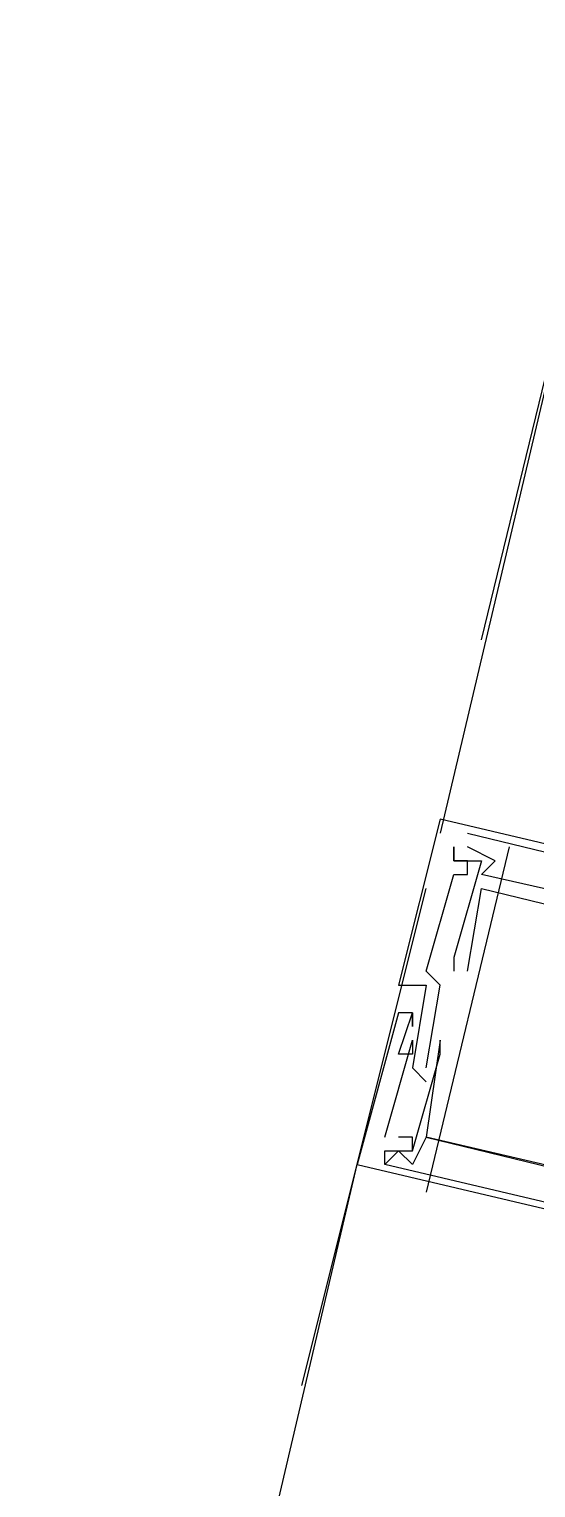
# Model space of a CAD drawing. Header units: feet. Extents: x -84 to 198, y -22 to 181.
# Drawn here: x 89.59 to 90.079, y 19.146 to 20.554 of the extents above; entities that cross this region are included whole.
import ezdxf

# ---------------------------------------------------------------- set-up
doc = ezdxf.new("R2010")
doc.units = ezdxf.units.FT
doc.layers.add('A-LINEA', color=7, linetype='CONTINUOUS')

msp = doc.modelspace()

# ---------------------------------------------------------------- linework, layer by layer
at = {"layer": 'A-LINEA'}
for p, q in [((91.8, 27.4578), (89.9867, 19.7778)), ((90.0267, 19.9644), (90.1467, 20.4578)), ((89.9867, 19.7911), (89.9867, 19.7911)), ((89.9867, 19.7911), (89.9867, 19.7911)), ((89.9867, 19.7911), (89.9867, 19.7911)), ((90.0133, 19.7778), (90.4533, 19.6711)), ((90.0133, 19.7778), (90.0133, 19.7778)), ((90.0133, 19.7778), (90.4533, 19.6711)), ((90.0133, 19.7778), (90.0133, 19.7778)), ((90.0133, 19.7778), (90.4533, 19.6711)), ((90.0133, 19.7778), (90.0133, 19.7778)), ((90.0533, 19.7644), (89.9733, 19.4311)), ((90, 19.7644), (90, 19.7644)), ((90, 19.7644), (90, 19.7644)), ((90, 19.7644), (90, 19.7644)), ((90, 19.7644), (90, 19.7644)), ((90, 19.7644), (90, 19.7644)), ((90, 19.7644), (90, 19.7644)), ((90.0133, 19.7644), (90.0133, 19.7644)), ((90.0133, 19.7644), (90.0133, 19.7644)), ((90.0133, 19.7644), (90.0133, 19.7644)), ((90, 19.7511), (90, 19.7511)), ((90, 19.7511), (90, 19.7511)), ((90, 19.7511), (90, 19.7511)), ((90, 19.7511), (90, 19.7511)), ((90, 19.7511), (90, 19.7511)), ((90, 19.7511), (90, 19.7511)), ((90.0133, 19.7511), (90.0133, 19.7511)), ((90.0133, 19.7511), (90.0133, 19.7511)), ((90.0133, 19.7511), (90.0133, 19.7511)), ((90.0267, 19.7511), (90.0267, 19.7511)), ((90.0267, 19.7511), (90.0267, 19.7511)), ((90.0267, 19.7511), (90.0267, 19.7511)), ((90.04, 19.7511), (90.04, 19.7511)), ((90.04, 19.7511), (90.04, 19.7511)), ((90.04, 19.7511), (90.04, 19.7511)), ((90, 19.7378), (90, 19.7378)), ((90, 19.7378), (90, 19.7378)), ((90, 19.7378), (90, 19.7378)), ((90.0133, 19.7378), (90.0133, 19.7378)), ((90.0133, 19.7378), (90.0133, 19.7378)), ((90.0133, 19.7378), (90.0133, 19.7378)), ((90.0267, 19.7378), (90.0267, 19.7378)), ((90.0267, 19.7378), (90.0267, 19.7378)), ((90.0267, 19.7378), (90.0267, 19.7378)), ((89.8533, 19.2444), (89.9733, 19.7244)), ((90.0267, 19.7244), (90.0267, 19.7244)), ((90.0267, 19.7244), (90.0267, 19.7244)), ((90.0267, 19.7244), (90.0267, 19.7244)), ((90, 19.6578), (90, 19.6578)), ((90, 19.6578), (90, 19.6578)), ((90, 19.6578), (90, 19.6578)), ((89.9733, 19.6444), (89.9733, 19.6444)), ((89.9733, 19.6444), (89.9733, 19.6444)), ((89.9733, 19.6444), (89.9733, 19.6444)), ((90, 19.6444), (90, 19.6444)), ((90, 19.6444), (90, 19.6444)), ((90, 19.6444), (90, 19.6444)), ((90.0133, 19.6444), (90.0133, 19.6444)), ((90.0133, 19.6444), (90.0133, 19.6444)), ((90.0133, 19.6444), (90.0133, 19.6444)), ((89.9467, 19.6311), (89.9467, 19.6311)), ((89.9467, 19.6311), (89.9467, 19.6311)), ((89.9467, 19.6311), (89.9467, 19.6311)), ((89.9733, 19.6311), (89.9733, 19.6311)), ((89.9733, 19.6311), (89.9733, 19.6311)), ((89.9733, 19.6311), (89.9733, 19.6311)), ((89.9867, 19.6311), (89.9867, 19.6311)), ((89.9867, 19.6311), (89.9867, 19.6311)), ((89.9867, 19.6311), (89.9867, 19.6311)), ((89.9467, 19.6044), (89.9467, 19.6044)), ((89.9467, 19.6044), (89.9467, 19.6044)), ((89.9467, 19.6044), (89.9467, 19.6044)), ((89.96, 19.6044), (89.96, 19.6044)), ((89.96, 19.6044), (89.96, 19.6044)), ((89.96, 19.6044), (89.96, 19.6044)), ((89.96, 19.6044), (89.96, 19.6044)), ((89.96, 19.6044), (89.96, 19.6044)), ((89.96, 19.6044), (89.96, 19.6044)), ((89.96, 19.5911), (89.96, 19.5911)), ((89.96, 19.5911), (89.96, 19.5911)), ((89.96, 19.5911), (89.96, 19.5911)), ((89.96, 19.5778), (89.96, 19.5778)), ((89.96, 19.5778), (89.96, 19.5778)), ((89.96, 19.5778), (89.96, 19.5778)), ((89.9867, 19.5778), (89.9867, 19.5778)), ((89.9867, 19.5778), (89.9867, 19.5778)), ((89.9867, 19.5778), (89.9867, 19.5778)), ((89.9467, 19.5644), (89.9467, 19.5644)), ((89.9467, 19.5644), (89.9467, 19.5644)), ((89.9467, 19.5644), (89.9467, 19.5644)), ((89.96, 19.5644), (89.96, 19.5644)), ((89.96, 19.5644), (89.96, 19.5644)), ((89.96, 19.5644), (89.96, 19.5644)), ((89.9867, 19.5644), (89.9867, 19.5644)), ((89.9867, 19.5644), (89.9867, 19.5644)), ((89.9867, 19.5644), (89.9867, 19.5644)), ((89.96, 19.5511), (89.96, 19.5511)), ((89.96, 19.5511), (89.96, 19.5511)), ((89.96, 19.5511), (89.96, 19.5511)), ((89.9733, 19.5511), (89.9733, 19.5511)), ((89.9733, 19.5511), (89.9733, 19.5511)), ((89.9733, 19.5511), (89.9733, 19.5511)), ((89.9733, 19.5378), (89.9733, 19.5378)), ((89.9733, 19.5378), (89.9733, 19.5378)), ((89.9733, 19.5378), (89.9733, 19.5378)), ((89.9333, 19.4844), (89.9333, 19.4844)), ((89.9333, 19.4844), (89.9333, 19.4844)), ((89.9333, 19.4844), (89.9333, 19.4844)), ((89.9467, 19.4844), (89.9467, 19.4844)), ((89.9467, 19.4844), (89.9467, 19.4844)), ((89.9467, 19.4844), (89.9467, 19.4844)), ((89.96, 19.4844), (89.96, 19.4844)), ((89.96, 19.4844), (89.96, 19.4844)), ((89.96, 19.4844), (89.96, 19.4844)), ((89.9733, 19.4844), (89.9733, 19.4844)), ((89.9733, 19.4844), (89.9733, 19.4844)), ((89.9733, 19.4844), (89.9733, 19.4844)), ((89.9733, 19.4844), (89.9733, 19.4844)), ((89.9733, 19.4844), (89.9733, 19.4844)), ((89.9733, 19.4844), (89.9733, 19.4844)), ((89.9333, 19.4711), (89.9333, 19.4711)), ((89.9333, 19.4711), (89.9333, 19.4711)), ((89.9333, 19.4711), (89.9333, 19.4711)), ((89.9333, 19.4711), (89.9333, 19.4711)), ((89.9333, 19.4711), (89.9333, 19.4711)), ((89.9333, 19.4711), (89.9333, 19.4711)), ((89.9467, 19.4711), (89.9467, 19.4711)), ((89.9467, 19.4711), (89.9467, 19.4711)), ((89.9467, 19.4711), (89.9467, 19.4711)), ((89.9467, 19.4711), (89.9467, 19.4711)), ((89.9467, 19.4711), (89.9467, 19.4711)), ((89.9467, 19.4711), (89.9467, 19.4711)), ((89.96, 19.4711), (89.96, 19.4711)), ((89.96, 19.4711), (89.96, 19.4711)), ((89.96, 19.4711), (89.96, 19.4711)), ((89.96, 19.4711), (89.96, 19.4711)), ((89.96, 19.4711), (89.96, 19.4711)), ((89.96, 19.4711), (89.96, 19.4711)), ((89.0533, 15.8178), (89.9067, 19.4578)), ((89.9067, 19.4578), (89.9067, 19.4578)), ((89.9067, 19.4578), (89.9067, 19.4578)), ((89.9067, 19.4578), (89.9067, 19.4578)), ((89.9333, 19.4578), (89.9333, 19.4578)), ((89.9333, 19.4578), (89.9333, 19.4578)), ((89.9333, 19.4578), (89.9333, 19.4578)), ((89.96, 19.4578), (89.96, 19.4578)), ((89.96, 19.4578), (89.96, 19.4578)), ((89.96, 19.4578), (89.96, 19.4578))]:
    msp.add_line(p, q, dxfattribs=at)
for points in [[(90.6533, 19.6178), (90.6667, 19.6178), (90.6667, 19.6311), (89.9867, 19.7911), (89.9467, 19.6311), (89.9733, 19.6311), (89.96, 19.5511), (89.9733, 19.5378)], [(90.6533, 19.6178), (90.6667, 19.6178), (90.6667, 19.6311), (89.9867, 19.7911), (89.9467, 19.6311), (89.9733, 19.6311), (89.96, 19.5511), (89.9733, 19.5378)], [(90.6533, 19.6178), (90.6667, 19.6178), (90.6667, 19.6311), (89.9867, 19.7911), (89.9467, 19.6311), (89.9733, 19.6311), (89.96, 19.5511), (89.9733, 19.5378)], [(89.9733, 19.5511), (89.9867, 19.6311), (89.9733, 19.6444), (90, 19.7378), (90.0133, 19.7378), (90.0133, 19.7511), (90, 19.7511), (90, 19.7644)], [(89.9733, 19.5511), (89.9867, 19.6311), (89.9733, 19.6444), (90, 19.7378), (90.0133, 19.7378), (90.0133, 19.7511), (90, 19.7511), (90, 19.7644)], [(89.9733, 19.5511), (89.9867, 19.6311), (89.9733, 19.6444), (90, 19.7378), (90.0133, 19.7378), (90.0133, 19.7511), (90, 19.7511), (90, 19.7644)], [(90, 19.7644), (90, 19.7511), (90.0267, 19.7511), (90, 19.6578), (90, 19.6444)], [(90, 19.7644), (90, 19.7511), (90.0267, 19.7511), (90, 19.6578), (90, 19.6444)], [(90, 19.7644), (90, 19.7511), (90.0267, 19.7511), (90, 19.6578), (90, 19.6444)], [(90.44, 19.6444), (90.4533, 19.6444), (90.4533, 19.6578), (90.44, 19.6578), (90.44, 19.6444), (90.0267, 19.7378), (90.04, 19.7511), (90.0133, 19.7644)], [(90.44, 19.6444), (90.4533, 19.6444), (90.4533, 19.6578), (90.44, 19.6578), (90.44, 19.6444), (90.0267, 19.7378), (90.04, 19.7511), (90.0133, 19.7644)], [(90.44, 19.6444), (90.4533, 19.6444), (90.4533, 19.6578), (90.44, 19.6578), (90.44, 19.6444), (90.0267, 19.7378), (90.04, 19.7511), (90.0133, 19.7644)], [(90.0133, 19.6444), (90.0267, 19.7244), (90.52, 19.6044)], [(90.0133, 19.6444), (90.0267, 19.7244), (90.52, 19.6044)], [(90.0133, 19.6444), (90.0267, 19.7244), (90.52, 19.6044)], [(89.9333, 19.4844), (89.96, 19.5778), (89.96, 19.5644), (89.9467, 19.5644), (89.96, 19.6044), (89.96, 19.5911), (89.96, 19.6044), (89.9467, 19.6044), (89.9067, 19.4578), (90.5867, 19.2978), (90.5733, 19.2978)], [(89.9333, 19.4844), (89.96, 19.5778), (89.96, 19.5644), (89.9467, 19.5644), (89.96, 19.6044), (89.96, 19.5911), (89.96, 19.6044), (89.9467, 19.6044), (89.9067, 19.4578), (90.5867, 19.2978), (90.5733, 19.2978)], [(89.9333, 19.4844), (89.96, 19.5778), (89.96, 19.5644), (89.9467, 19.5644), (89.96, 19.6044), (89.96, 19.5911), (89.96, 19.6044), (89.9467, 19.6044), (89.9067, 19.4578), (90.5867, 19.2978), (90.5733, 19.2978)], [(90.3733, 19.3911), (89.9733, 19.4844), (89.96, 19.4578), (89.9467, 19.4711), (89.9333, 19.4578), (89.9333, 19.4711), (89.96, 19.4711), (89.9867, 19.5644), (89.9867, 19.5778), (89.9733, 19.4844), (90.4667, 19.3644), (90.4933, 19.4578), (90.4933, 19.4578), (90.5067, 19.4444)], [(90.3733, 19.3911), (89.9733, 19.4844), (89.96, 19.4578), (89.9467, 19.4711), (89.9333, 19.4578), (89.9333, 19.4711), (89.96, 19.4711), (89.9867, 19.5644), (89.9867, 19.5778), (89.9733, 19.4844), (90.4667, 19.3644), (90.4933, 19.4578), (90.4933, 19.4578), (90.5067, 19.4444)], [(90.3733, 19.3911), (89.9733, 19.4844), (89.96, 19.4578), (89.9467, 19.4711), (89.9333, 19.4578), (89.9333, 19.4711), (89.96, 19.4711), (89.9867, 19.5644), (89.9867, 19.5778), (89.9733, 19.4844), (90.4667, 19.3644), (90.4933, 19.4578), (90.4933, 19.4578), (90.5067, 19.4444)], [(89.96, 19.4711), (89.96, 19.4844), (89.9467, 19.4844)], [(89.96, 19.4711), (89.96, 19.4844), (89.9467, 19.4844)], [(89.96, 19.4711), (89.96, 19.4844), (89.9467, 19.4844)], [(89.9333, 19.4578), (89.9333, 19.4711), (89.9467, 19.4711)], [(89.9333, 19.4578), (89.9333, 19.4711), (89.9467, 19.4711)], [(89.9333, 19.4578), (89.9333, 19.4711), (89.9467, 19.4711)], [(90.4667, 19.3244), (90.3867, 19.3511), (90.4, 19.3778), (90.3867, 19.3778), (90.3733, 19.3778), (90.3867, 19.3644), (90.3867, 19.3511), (89.9333, 19.4578)], [(90.4667, 19.3244), (90.3867, 19.3511), (90.4, 19.3778), (90.3867, 19.3778), (90.3733, 19.3778), (90.3867, 19.3644), (90.3867, 19.3511), (89.9333, 19.4578)], [(90.4667, 19.3244), (90.3867, 19.3511), (90.4, 19.3778), (90.3867, 19.3778), (90.3733, 19.3778), (90.3867, 19.3644), (90.3867, 19.3511), (89.9333, 19.4578)]]:
    msp.add_lwpolyline(points, dxfattribs=at)

doc.saveas('drawing.dxf')
